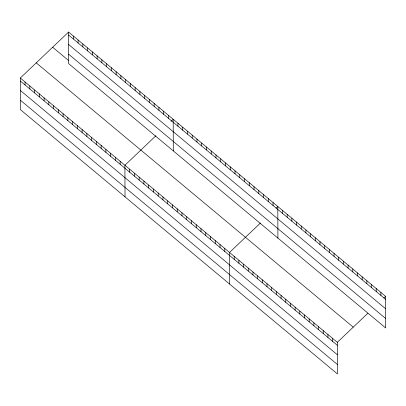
<?xml version="1.0" encoding="UTF-8"?>
<svg xmlns="http://www.w3.org/2000/svg" width="406" height="406" viewBox="0 0 406 406"><rect width="100%" height="100%" fill="white"/><g stroke="black" fill="none" stroke-linecap="round" stroke-linejoin="round"><path stroke-width="0.61" d="M367.836 313.259L337.31 342.324L337.422 373.941L20.412 109.645L20.3 78.028L68.578 32.059L385.588 296.355L385.7 327.972L68.69 63.676L68.578 32.059M155.894 135.751L124.916 165.247L125.023 196.864M170.982 121.384L173.195 119.278L173.301 150.895M260.505 222.965L229.527 252.461L229.639 284.078M276.034 208.182L277.805 206.497L277.917 238.114M383.817 298.04L385.588 296.355M68.589 35.028L385.598 299.323M68.624 44.482L385.634 308.778M68.655 54.221L385.664 318.517M52.648 47.228L68.812 60.707M36.23 62.859L353.24 327.155M20.3 78.028L337.31 342.324M20.31 80.997L337.32 345.293M20.346 90.452L337.356 354.748M20.376 100.191L337.386 364.486M380.904 292.447L380.914 295.416M376.215 288.539L376.225 291.508M371.531 284.631L371.541 287.6M366.846 280.729L366.857 283.698M362.157 276.821L362.167 279.79M357.473 272.913L357.483 275.882M352.784 269.005L352.799 271.974M348.099 265.098L348.109 268.067M343.415 261.19L343.425 264.159M338.726 257.282L338.736 260.256M334.042 253.38L334.052 256.348M332.626 338.416L332.636 341.385M329.352 249.472L329.367 252.441M327.936 334.508L327.947 337.477M324.668 245.564L324.678 248.533M323.252 330.601L323.262 333.57M319.984 241.656L319.994 244.625M318.568 326.693L318.578 329.662M315.295 237.749L315.305 240.717M313.879 322.79L313.889 325.759M310.61 233.841L310.62 236.815M309.194 318.883L309.205 321.851M305.921 229.938L305.936 232.907M304.505 314.975L304.515 317.944M301.237 226.03L301.247 228.999M299.821 311.067L299.831 314.036M296.553 222.123L296.563 225.091M295.137 307.159L295.147 310.128M291.863 218.215L291.873 221.184M290.447 303.252L290.457 306.22M287.179 214.307L287.189 217.276M285.763 299.344L285.773 302.318M282.49 210.399L282.505 213.368M281.074 295.441L281.084 298.41M276.39 291.533L276.4 294.502M273.05 202.528L273.06 205.497M271.705 287.626L271.715 290.594M268.295 198.564L268.305 201.533M267.016 283.718L267.026 286.687M263.54 194.601L263.55 197.57M262.332 279.81L262.342 282.779M258.784 190.637L258.795 193.606M257.643 275.902L257.653 278.876M254.029 186.674L254.039 189.643M252.958 272L252.968 274.969M249.274 182.71L249.284 185.679M248.274 268.092L248.284 271.061M244.519 178.741L244.529 181.71M243.585 264.184L243.595 267.153M239.763 174.778L239.773 177.747M238.901 260.276L238.911 263.245M235.008 170.814L235.018 173.783M234.211 256.369L234.221 259.338M230.253 166.851L230.263 169.82M225.497 162.887L225.508 165.856M224.772 248.497L224.782 251.466M220.742 158.924L220.752 161.892M220.016 244.534L220.027 247.503M215.987 154.955L215.997 157.924M215.261 240.57L215.271 243.539M211.232 150.991L211.242 153.96M210.506 236.607L210.516 239.576M206.476 147.028L206.487 149.997M205.751 232.643L205.761 235.612M201.721 143.064L201.736 146.033M200.995 228.674L201.006 231.643M196.966 139.101L196.981 142.07M196.24 224.711L196.25 227.68M192.216 135.137L192.226 138.106M191.485 220.747L191.495 223.716M187.46 131.168L187.47 134.137M186.73 216.784L186.74 219.753M182.705 127.205L182.715 130.174M181.974 212.82L181.984 215.789M177.95 123.241L177.96 126.21M177.219 208.857L177.229 211.825M172.464 204.888L172.474 207.857M168.439 115.314L168.449 118.283M167.708 200.924L167.719 203.893M163.684 111.351L163.694 114.319M162.953 196.961L162.963 199.93M158.929 107.382L158.939 110.351M158.198 192.997L158.208 195.966M154.173 103.418L154.184 106.387M153.443 189.034L153.453 192.002M149.418 99.455L149.428 102.424M148.687 185.07L148.697 188.039M144.663 95.491L144.673 98.46M143.932 181.101L143.942 184.07M139.908 91.528L139.918 94.496M139.177 177.138L139.187 180.107M135.152 87.564L135.162 90.533M134.422 173.174L134.432 176.143M130.397 83.595L130.407 86.564M129.666 169.211L129.681 172.18M125.642 79.632L125.652 82.601M120.886 75.668L120.897 78.637M120.161 161.284L120.171 164.252M116.131 71.705L116.141 74.674M115.405 157.315L115.416 160.284M111.376 67.741L111.386 70.71M110.65 153.351L110.66 156.32M106.621 63.778L106.631 66.746M105.895 149.388L105.905 152.357M101.865 59.809L101.876 62.778M101.14 145.424L101.15 148.393M97.11 55.845L97.12 58.814M96.384 141.461L96.395 144.429M92.355 51.882L92.365 54.851M91.629 137.497L91.639 140.466M87.6 47.918L87.61 50.887M86.874 133.528L86.884 136.497M82.844 43.955L82.854 46.923M82.119 129.565L82.129 132.534M78.089 39.991L78.099 42.96M77.363 125.601L77.373 128.57M73.334 36.022L73.344 38.991M72.608 121.638L72.618 124.606M67.853 117.674L67.863 120.643M63.097 113.71L63.108 116.679M58.342 109.742L58.352 112.716M53.587 105.778L53.597 108.747M48.832 101.815L48.842 104.784M44.076 97.851L44.087 100.82M39.321 93.887L39.331 96.856M34.566 89.924L34.576 92.893M29.811 85.955L29.821 88.929M25.055 81.992L25.065 84.961"/></g></svg>
